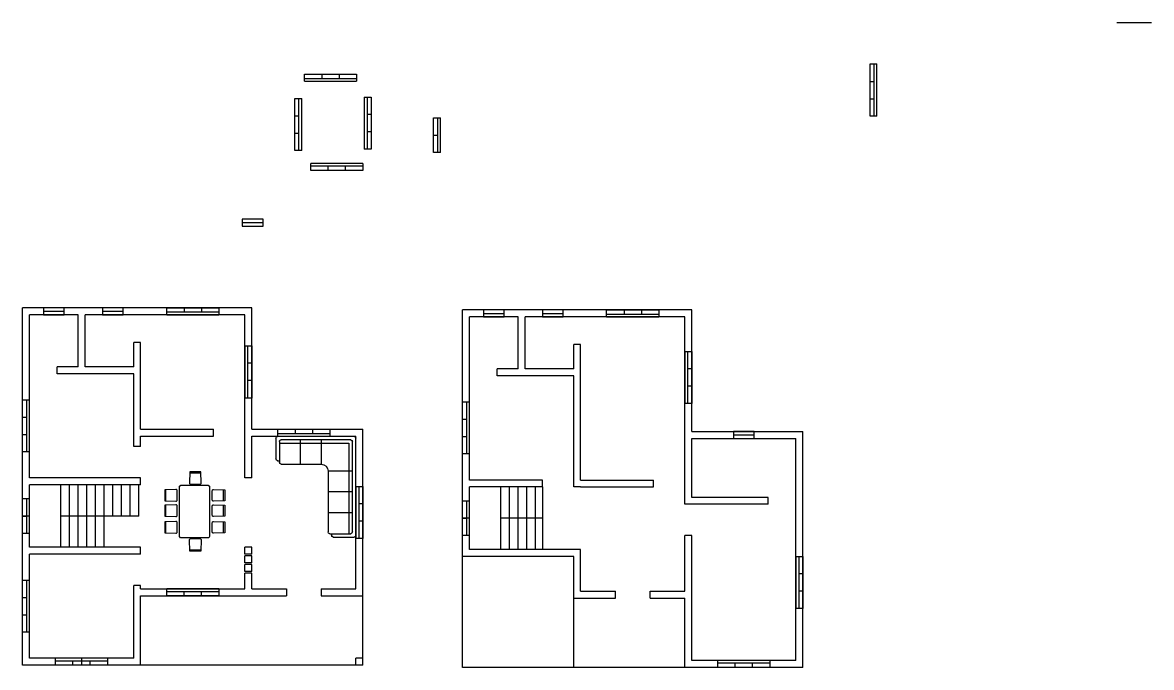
# Model space of a CAD drawing. Header units: millimetres. Extents: x 3220 to 17771, y -3925 to 7376.
# Drawn here: x 3220 to 6470, y 72 to 1930 of the extents above; entities that cross this region are included whole.
import ezdxf

# ---------------------------------------------------------------- set-up
doc = ezdxf.new("R2010")
doc.units = ezdxf.units.MM
doc.header["$LTSCALE"] = 2
doc.layers.add('NETMANH', color=44, linetype='Continuous')

# ---------------------------------------------------------------- blocks, each defined once
blk = doc.blocks.new('bo salon20')
for p, q in [((-3154, 2542), (-1096, 2542)), ((-1541, 2542), (-39, 2542)), ((-3210, 1819), (-3210, 2487)), ((-3099, 1708), (-3099, 2376)), ((-3043, 2431), (-1207, 2431)), ((-1541, 2431), (-151, 2431)), ((-95, 2376), (-95, 151)), ((16, 2487), (16, 39)), ((-3099, 1764), (-3154, 1764)), ((-1096, 1652), (-3043, 1652)), ((-874, 151), (-874, 1430)), ((-151, 95), (-818, 95)), ((-762, 39), (-762, 95)), ((-39, -16), (-707, -16))]:
    blk.add_line(p, q)
for centre, radius, start, end in [((-3154, 2487), 55.6, 90, 180), ((-39, 2487), 55.6, 0, 90), ((-3043, 2376), 55.6, 90, 180), ((-151, 2376), 55.6, 0, 90), ((-3154, 1819), 55.6, 180, 270), ((-3043, 1708), 55.6, 180, 270), ((-1096, 1430), 223, 0, 90), ((-818, 151), 55.6, 180, 270), ((-707, 39), 55.6, 180, 270), ((-151, 151), 55.6, 270, 0), ((-39, 39), 55.6, 270, 0)]:
    blk.add_arc(centre, radius, start, end)
at = {"layer": 'NETMANH'}
for p, q in [((-206, 2320), (-3099, 2320)), ((-2431, 2431), (-2431, 1652)), ((-1764, 2431), (-1764, 1652)), ((-1096, 2431), (-1096, 1652)), ((-206, 95), (-206, 2320)), ((-95, 1430), (-874, 1430)), ((-95, 762), (-874, 762))]:
    blk.add_line(p, q, dxfattribs=at)
blk = doc.blocks.new('ban6c 1200x2100')
for points in [[(236, 2730), (221, 3178), (-221, 3178), (-236, 2730, 0.424007), (-186, 2678), (186, 2678, 0.424007)], [(-776, 2467), (-1225, 2452), (-1225, 2010), (-776, 1995, 0.424007), (-725, 2045), (-725, 2417, 0.424007)], [(726, 2467), (1175, 2452), (1175, 2010), (726, 1995, -0.424007), (675, 2045), (675, 2417, -0.424007)], [(-776, 1857), (-1225, 1842), (-1225, 1401), (-776, 1386, 0.424007), (-725, 1436), (-725, 1807, 0.424007)], [(726, 1857), (1175, 1842), (1175, 1401), (726, 1386, -0.424007), (675, 1436), (675, 1807, -0.424007)], [(-776, 1185), (-1225, 1170), (-1225, 729), (-776, 714, 0.424007), (-725, 764), (-725, 1135, 0.424007)], [(726, 1185), (1175, 1170), (1175, 729), (726, 714, -0.424007), (675, 764), (675, 1135, -0.424007)], [(236, 448), (221, 0), (-221, 0), (-236, 448, -0.424007), (-186, 500), (186, 500, -0.424007)]]:
    blk.add_lwpolyline(points, format="xyb", close=True)
for points in [[(-222, 3128), (223, 3128)], [(-1175, 2008), (-1175, 2453)], [(1125, 2008), (1125, 2453)], [(-1175, 1399), (-1175, 1844)], [(1125, 1399), (1125, 1844)], [(-1175, 727), (-1175, 1172)], [(1125, 727), (1125, 1172)], [(-222, 50), (223, 50)]]:
    blk.add_lwpolyline(points)
blk.add_lwpolyline([(-578, 2634), (518, 2634), (570, 2604), (570, 585), (540, 534), (-600, 534), (-630, 585), (-630, 2604)], close=True)

msp = doc.modelspace()

# ---------------------------------------------------------------- linework, layer by layer
for p, q in [((6370.1, 1930.3), (6470.1, 1930.3)), ((5659.9, 1660.9), (5659.9, 1810.9)), ((5659.9, 1810.9), (5679.9, 1810.9)), ((5671.9, 1660.9), (5671.9, 1810.9)), ((5679.9, 1660.9), (5679.9, 1810.9)), ((4031.2, 1781.4), (4181.2, 1781.4)), ((4031.2, 1761.4), (4031.2, 1781.4)), ((4031.2, 1769.4), (4181.2, 1769.4)), ((4031.2, 1761.4), (4181.2, 1761.4)), ((4081.2, 1781.4), (4081.2, 1769.4)), ((4131.2, 1781.4), (4131.2, 1769.4)), ((4181.2, 1781.4), (4181.2, 1761.4)), ((5659.9, 1760.9), (5671.9, 1760.9)), ((4003.3, 1561.5), (4003.3, 1711.5)), ((4003.3, 1711.5), (4023.3, 1711.5)), ((4015.3, 1561.5), (4015.3, 1711.5)), ((4023.3, 1561.5), (4023.3, 1711.5)), ((4203.7, 1715.2), (4223.7, 1715.2)), ((4203.7, 1715.2), (4203.7, 1565.2)), ((4211.7, 1715.2), (4211.7, 1565.2)), ((4223.7, 1715.2), (4223.7, 1565.2)), ((5659.9, 1710.9), (5671.9, 1710.9)), ((4003.3, 1661.5), (4015.3, 1661.5)), ((4223.7, 1665.2), (4211.7, 1665.2)), ((5679.9, 1660.9), (5659.9, 1660.9)), ((4403.2, 1555.9), (4403.2, 1655.9)), ((4403.2, 1655.9), (4423.2, 1655.9)), ((4415.2, 1555.9), (4415.2, 1655.9)), ((4423.2, 1555.9), (4423.2, 1655.9)), ((4003.3, 1611.5), (4015.3, 1611.5)), ((4223.7, 1615.2), (4211.7, 1615.2)), ((4403.2, 1605.9), (4415.2, 1605.9)), ((4023.3, 1561.5), (4003.3, 1561.5)), ((4223.7, 1565.2), (4203.7, 1565.2)), ((4423.2, 1555.9), (4403.2, 1555.9)), ((4049.2, 1504.2), (4049.2, 1524.2)), ((4199.2, 1524.2), (4049.2, 1524.2)), ((4199.2, 1516.2), (4049.2, 1516.2)), ((4199.2, 1504.2), (4049.2, 1504.2)), ((4099.2, 1504.2), (4099.2, 1516.2)), ((4149.2, 1504.2), (4149.2, 1516.2)), ((4199.2, 1524.2), (4199.2, 1504.2)), ((3912.2, 1364.1), (3852.2, 1364.1)), ((3852.2, 1364.1), (3852.2, 1344.1)), ((3852.2, 1354.1), (3912.2, 1354.1)), ((3852.2, 1344.1), (3912.2, 1344.1)), ((3912.2, 1344.1), (3912.2, 1364.1)), ((3219.6, 78.5), (3219.6, 1108.5)), ((3879.6, 1108.5), (3219.6, 1108.5)), ((3339.6, 1108.5), (3279.6, 1108.5)), ((3279.6, 1108.5), (3279.6, 1088.5)), ((3339.6, 1088.5), (3339.6, 1108.5)), ((3509.6, 1108.5), (3449.6, 1108.5)), ((3449.6, 1108.5), (3449.6, 1088.5)), ((3509.6, 1088.5), (3509.6, 1108.5)), ((3634.6, 1108.5), (3784.6, 1108.5)), ((3634.6, 1088.5), (3634.6, 1108.5)), ((3684.6, 1108.5), (3684.6, 1096.5)), ((3734.6, 1108.5), (3734.6, 1096.5)), ((3784.6, 1108.5), (3784.6, 1088.5)), ((3879.6, 758.5), (3879.6, 1108.5)), ((3239.6, 918.5), (3239.6, 1088.5)), ((3379.6, 1088.5), (3239.6, 1088.5)), ((3279.6, 1098.5), (3339.6, 1098.5)), ((3279.6, 1088.5), (3339.6, 1088.5)), ((3379.6, 938.5), (3379.6, 1088.5)), ((3559.6, 1088.5), (3399.6, 1088.5)), ((3399.6, 938.5), (3399.6, 1088.5)), ((3449.6, 1098.5), (3509.6, 1098.5)), ((3449.6, 1088.5), (3509.6, 1088.5)), ((3859.6, 1088.5), (3559.6, 1088.5)), ((3634.6, 1096.5), (3784.6, 1096.5)), ((3634.6, 1088.5), (3784.6, 1088.5)), ((3859.6, 758.5), (3859.6, 1088.5)), ((5146.5, 1102.2), (4486.5, 1102.2)), ((4486.5, 72.2), (4486.5, 1102.2)), ((4646.5, 1082.2), (4506.5, 1082.2)), ((4506.5, 912.2), (4506.5, 1082.2)), ((4606.5, 1102.2), (4546.5, 1102.2)), ((4546.5, 1102.2), (4546.5, 1082.2)), ((4546.5, 1092.2), (4606.5, 1092.2)), ((4546.5, 1082.2), (4606.5, 1082.2)), ((4606.5, 1082.2), (4606.5, 1102.2)), ((4646.5, 932.2), (4646.5, 1082.2)), ((4826.5, 1082.2), (4666.5, 1082.2)), ((4666.5, 932.2), (4666.5, 1082.2)), ((4776.5, 1102.2), (4716.5, 1102.2)), ((4716.5, 1102.2), (4716.5, 1082.2)), ((4716.5, 1092.2), (4776.5, 1092.2)), ((4716.5, 1082.2), (4776.5, 1082.2)), ((4776.5, 1082.2), (4776.5, 1102.2)), ((5126.5, 1082.2), (4826.5, 1082.2)), ((4901.5, 1102.2), (5051.5, 1102.2)), ((4901.5, 1082.2), (4901.5, 1102.2)), ((4901.5, 1090.2), (5051.5, 1090.2)), ((4901.5, 1082.2), (5051.5, 1082.2)), ((4951.5, 1102.2), (4951.5, 1090.2)), ((5001.5, 1102.2), (5001.5, 1090.2)), ((5051.5, 1102.2), (5051.5, 1082.2)), ((5126.5, 732.2), (5126.5, 1082.2)), ((5146.5, 752.2), (5146.5, 1102.2)), ((3559.6, 1008.5), (3539.6, 1008.5)), ((3539.6, 938.5), (3539.6, 1008.5)), ((3559.6, 758.5), (3559.6, 1008.5)), ((3859.6, 998.5), (3859.6, 848.5)), ((3859.6, 998.5), (3879.6, 998.5)), ((3867.6, 998.5), (3867.6, 848.5)), ((3879.6, 998.5), (3879.6, 848.5)), ((4826.5, 1002.2), (4806.5, 1002.2)), ((4806.5, 932.2), (4806.5, 1002.2)), ((4826.5, 752.2), (4826.5, 1002.2)), ((5126.5, 982.2), (5126.5, 832.2)), ((5126.5, 982.2), (5146.5, 982.2)), ((5134.5, 982.2), (5134.5, 832.2)), ((5146.5, 982.2), (5146.5, 832.2)), ((3879.6, 948.5), (3867.6, 948.5)), ((3239.6, 618.5), (3239.6, 918.5)), ((3379.6, 938.5), (3319.6, 938.5)), ((3319.6, 918.5), (3319.6, 938.5)), ((3539.6, 918.5), (3319.6, 918.5)), ((3539.6, 938.5), (3399.6, 938.5)), ((3539.6, 708.5), (3539.6, 918.5)), ((4506.5, 612.2), (4506.5, 912.2)), ((4646.5, 932.2), (4586.5, 932.2)), ((4586.5, 912.2), (4586.5, 932.2)), ((4806.5, 912.2), (4586.5, 912.2)), ((4806.5, 932.2), (4666.5, 932.2)), ((4806.5, 592.2), (4806.5, 912.2)), ((5146.5, 932.2), (5134.5, 932.2)), ((3879.6, 898.5), (3867.6, 898.5)), ((5146.5, 882.2), (5134.5, 882.2)), ((3879.6, 848.5), (3859.6, 848.5)), ((3219.6, 693.5), (3219.6, 843.5)), ((3219.6, 843.5), (3239.6, 843.5)), ((3231.6, 693.5), (3231.6, 843.5)), ((3239.6, 693.5), (3239.6, 843.5)), ((4486.5, 687.2), (4486.5, 837.2)), ((4486.5, 837.2), (4506.5, 837.2)), ((4498.5, 687.2), (4498.5, 837.2)), ((4506.5, 687.2), (4506.5, 837.2)), ((5146.5, 832.2), (5126.5, 832.2)), ((3219.6, 793.5), (3231.6, 793.5)), ((4486.5, 787.2), (4498.5, 787.2)), ((3559.6, 758.5), (3769.6, 758.5)), ((3769.6, 738.5), (3769.6, 758.5)), ((3859.6, 618.5), (3859.6, 758.5)), ((3879.6, 758.5), (4199.6, 758.5)), ((3954.6, 758.5), (4104.6, 758.5)), ((3954.6, 738.5), (3954.6, 758.5)), ((4004.6, 758.5), (4004.6, 746.5)), ((4054.6, 758.5), (4054.6, 746.5)), ((4104.6, 758.5), (4104.6, 738.5)), ((4199.6, 78.5), (4199.6, 758.5)), ((4826.5, 612.2), (4826.5, 752.2)), ((5146.5, 752.2), (5466.5, 752.2)), ((5326.5, 752.2), (5266.5, 752.2)), ((5266.5, 752.2), (5266.5, 732.2)), ((5326.5, 732.2), (5326.5, 752.2)), ((5466.5, 72.2), (5466.5, 752.2)), ((3219.6, 743.5), (3231.6, 743.5)), ((3559.6, 738.5), (3769.6, 738.5)), ((3559.6, 708.5), (3559.6, 738.5)), ((3879.6, 738.5), (4179.6, 738.5)), ((3879.6, 618.5), (3879.6, 738.5)), ((3954.6, 746.5), (4104.6, 746.5)), ((3954.6, 738.5), (4104.6, 738.5)), ((4179.6, 298.5), (4179.6, 738.5)), ((4486.5, 737.2), (4498.5, 737.2)), ((5126.5, 612.2), (5126.5, 732.2)), ((5146.5, 732.2), (5446.5, 732.2)), ((5146.5, 612.2), (5146.5, 732.2)), ((5266.5, 742.2), (5326.5, 742.2)), ((5266.5, 732.2), (5326.5, 732.2)), ((5446.5, 612.2), (5446.5, 732.2)), ((3239.6, 693.5), (3219.6, 693.5)), ((3559.6, 708.5), (3539.6, 708.5)), ((4506.5, 687.2), (4486.5, 687.2)), ((3559.6, 618.5), (3239.6, 618.5)), ((3559.6, 598.5), (3559.6, 618.5)), ((3879.6, 618.5), (3859.6, 618.5)), ((3559.6, 598.5), (3239.6, 598.5)), ((3239.6, 418.5), (3239.6, 598.5)), ((3329.6, 418.5), (3329.6, 598.5)), ((3354.6, 418.5), (3354.6, 598.5)), ((3379.6, 418.5), (3379.6, 598.5)), ((3404.6, 418.5), (3404.6, 598.5)), ((3429.6, 418.5), (3429.6, 598.5)), ((3454.6, 418.5), (3454.6, 598.5)), ((3479.6, 508.5), (3479.6, 598.5)), ((3504.6, 508.5), (3504.6, 598.5)), ((3529.6, 508.5), (3529.6, 598.5)), ((3554.6, 508.5), (3554.6, 598.5)), ((4179.6, 593.5), (4179.6, 443.5)), ((4179.6, 593.5), (4199.6, 593.5)), ((4187.6, 593.5), (4187.6, 443.5)), ((4199.6, 593.5), (4199.6, 443.5)), ((4716.5, 612.2), (4506.5, 612.2)), ((4506.5, 412.2), (4506.5, 592.2)), ((4716.5, 592.2), (4506.5, 592.2)), ((4506.5, 412.2), (4506.5, 592.2)), ((4596.5, 412.2), (4596.5, 592.2)), ((4621.5, 412.2), (4621.5, 592.2)), ((4646.5, 412.2), (4646.5, 592.2)), ((4671.5, 412.2), (4671.5, 592.2)), ((4696.5, 412.2), (4696.5, 592.2)), ((4716.5, 592.2), (4716.5, 612.2)), ((4716.5, 592.2), (4716.5, 412.2)), ((4826.5, 592.2), (4806.5, 592.2)), ((4826.5, 612.2), (5036.5, 612.2)), ((4826.5, 592.2), (5036.5, 592.2)), ((5036.5, 592.2), (5036.5, 612.2)), ((5126.5, 542.2), (5126.5, 612.2)), ((5146.5, 562.2), (5146.5, 612.2)), ((5446.5, 92.2), (5446.5, 612.2)), ((5446.5, 562.2), (5446.5, 612.2)), ((3219.6, 458.5), (3219.6, 558.5)), ((3219.6, 558.5), (3239.6, 558.5)), ((3231.6, 458.5), (3231.6, 558.5)), ((3239.6, 458.5), (3239.6, 558.5)), ((5366.5, 562.2), (5146.5, 562.2)), ((5366.5, 542.2), (5366.5, 562.2)), ((4199.6, 543.5), (4187.6, 543.5)), ((4486.5, 452.2), (4486.5, 552.2)), ((4486.5, 552.2), (4506.5, 552.2)), ((4498.5, 452.2), (4498.5, 552.2)), ((4506.5, 452.2), (4506.5, 552.2)), ((5366.5, 542.2), (5126.5, 542.2)), ((5446.5, 92.2), (5446.5, 542.2)), ((3239.6, 508.5), (3219.6, 508.5)), ((3219.6, 508.5), (3231.6, 508.5)), ((3554.6, 508.5), (3329.6, 508.5)), ((4199.6, 493.5), (4187.6, 493.5)), ((4506.5, 502.2), (4486.5, 502.2)), ((4486.5, 502.2), (4498.5, 502.2)), ((4716.5, 502.2), (4596.5, 502.2)), ((3239.6, 458.5), (3219.6, 458.5)), ((4199.6, 443.5), (4179.6, 443.5)), ((4506.5, 452.2), (4486.5, 452.2)), ((5146.5, 452.2), (5126.5, 452.2)), ((5126.5, 292.2), (5126.5, 452.2)), ((5146.5, 92.2), (5146.5, 452.2)), ((3559.6, 418.5), (3239.6, 418.5)), ((3239.6, 98.5), (3239.6, 398.5)), ((3559.6, 398.5), (3239.6, 398.5)), ((3559.6, 398.5), (3559.6, 418.5)), ((3859.6, 398.5), (3859.6, 418.5)), ((3879.6, 418.5), (3859.6, 418.5)), ((3879.6, 398.5), (3859.6, 398.5)), ((3859.6, 373.5), (3859.6, 393.5)), ((3879.6, 393.5), (3859.6, 393.5)), ((3879.6, 398.5), (3879.6, 418.5)), ((3879.6, 373.5), (3879.6, 393.5)), ((4806.5, 392.2), (4486.5, 392.2)), ((4826.5, 412.2), (4506.5, 412.2)), ((4806.5, 72.2), (4806.5, 392.2)), ((4826.5, 292.2), (4826.5, 412.2)), ((5446.5, 392.2), (5446.5, 242.2)), ((5446.5, 392.2), (5466.5, 392.2)), ((5454.5, 392.2), (5454.5, 242.2)), ((5466.5, 392.2), (5466.5, 242.2)), ((3879.6, 373.5), (3859.6, 373.5)), ((3859.6, 348.5), (3859.6, 368.5)), ((3879.6, 368.5), (3859.6, 368.5)), ((3879.6, 348.5), (3879.6, 368.5)), ((3879.6, 348.5), (3859.6, 348.5)), ((3859.6, 298.5), (3859.6, 343.5)), ((3879.6, 343.5), (3859.6, 343.5)), ((3879.6, 298.5), (3879.6, 343.5)), ((5466.5, 342.2), (5454.5, 342.2)), ((3219.6, 173.5), (3219.6, 323.5)), ((3219.6, 323.5), (3239.6, 323.5)), ((3231.6, 173.5), (3231.6, 323.5)), ((3239.6, 173.5), (3239.6, 323.5)), ((3539.6, 98.5), (3539.6, 308.5)), ((3559.6, 308.5), (3539.6, 308.5)), ((3559.6, 298.5), (3559.6, 308.5)), ((3559.6, 298.5), (3859.6, 298.5)), ((3784.6, 298.5), (3634.6, 298.5)), ((3634.6, 278.5), (3634.6, 298.5)), ((3784.6, 298.5), (3784.6, 278.5)), ((3879.6, 298.5), (3979.6, 298.5)), ((3979.6, 298.5), (3979.6, 278.5)), ((4079.6, 298.5), (4179.6, 298.5)), ((4079.6, 298.5), (4079.6, 278.5)), ((3219.6, 273.5), (3231.6, 273.5)), ((3559.6, 78.5), (3559.6, 278.5)), ((3559.6, 278.5), (3979.6, 278.5)), ((3784.6, 290.5), (3634.6, 290.5)), ((3784.6, 278.5), (3634.6, 278.5)), ((3684.6, 278.5), (3684.6, 290.5)), ((3734.6, 278.5), (3734.6, 290.5)), ((4079.6, 278.5), (4199.6, 278.5)), ((4806.5, 272.2), (4926.5, 272.2)), ((4826.5, 292.2), (4926.5, 292.2)), ((4926.5, 272.2), (4926.5, 292.2)), ((5026.5, 292.2), (5126.5, 292.2)), ((5026.5, 272.2), (5026.5, 292.2)), ((5026.5, 272.2), (5126.5, 272.2)), ((5126.5, 72.2), (5126.5, 272.2)), ((5466.5, 292.2), (5454.5, 292.2)), ((5466.5, 242.2), (5446.5, 242.2)), ((3219.6, 223.5), (3231.6, 223.5)), ((3239.6, 173.5), (3219.6, 173.5)), ((3539.6, 98.5), (3239.6, 98.5)), ((3464.6, 98.5), (3314.6, 98.5)), ((3314.6, 78.5), (3314.6, 98.5)), ((3389.6, 98.5), (3389.6, 78.5)), ((3464.6, 98.5), (3464.6, 78.5)), ((4199.6, 98.5), (4179.6, 98.5)), ((4179.6, 78.5), (4179.6, 98.5)), ((4199.6, 78.5), (3219.6, 78.5)), ((3464.6, 90.5), (3314.6, 90.5)), ((3464.6, 78.5), (3314.6, 78.5)), ((3364.6, 78.5), (3364.6, 90.5)), ((3414.6, 78.5), (3414.6, 90.5)), ((5466.5, 72.2), (4486.5, 72.2)), ((5446.5, 92.2), (5146.5, 92.2)), ((5371.5, 92.2), (5221.5, 92.2)), ((5221.5, 72.2), (5221.5, 92.2)), ((5371.5, 84.2), (5221.5, 84.2)), ((5371.5, 72.2), (5221.5, 72.2)), ((5271.5, 72.2), (5271.5, 84.2)), ((5321.5, 72.2), (5321.5, 84.2)), ((5371.5, 92.2), (5371.5, 72.2))]:
    msp.add_line(p, q)

# ---------------------------------------------------------------- block references
at = {"color": 92, "xscale": -0.09, "yscale": 0.09, "zscale": 0.09, "rotation": 270}
msp.add_blockref('bo salon20', (3950.6, 736.5), dxfattribs=at)
at = {"xscale": 0.072, "yscale": 0.072, "zscale": 0.072}
msp.add_blockref('ban6c 1200x2100', (3717.2, 407.4), dxfattribs=at)

doc.saveas('drawing.dxf')
